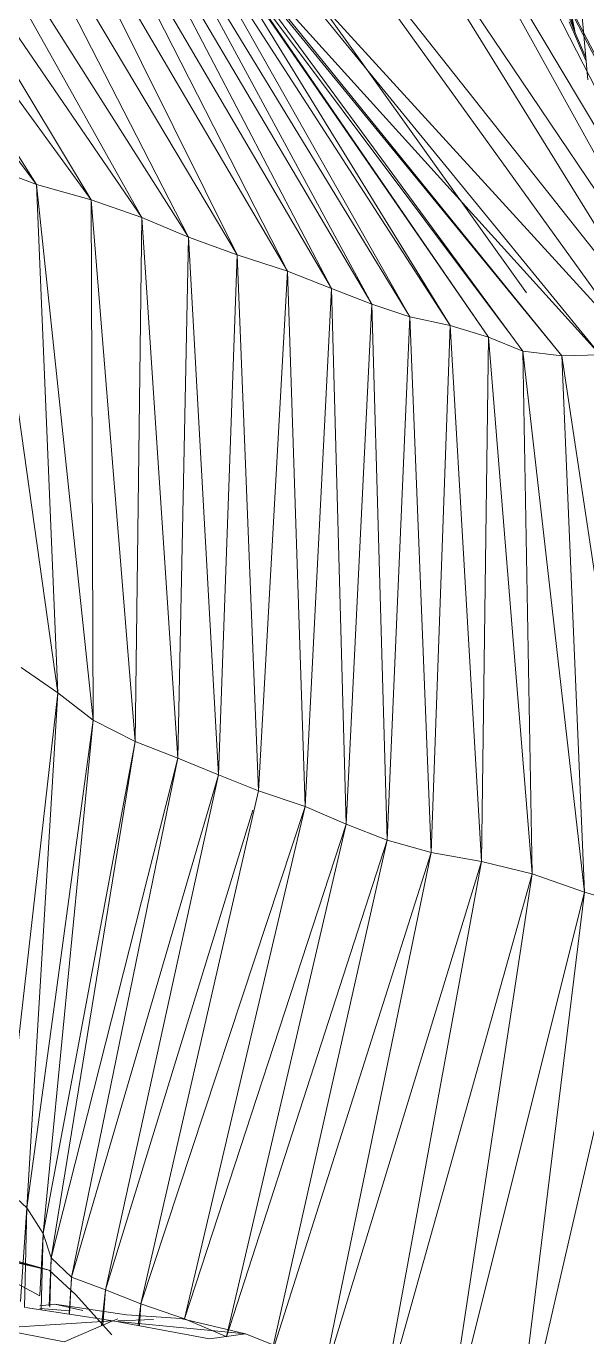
# Model space of a CAD drawing. Header units: millimetres. Extents: x -8546 to 211781, y -3000 to 31870.
# Drawn here: x -4242.1 to -4209.3, y 2636.7 to 2713.2 of the extents above; entities that cross this region are included whole.
import ezdxf

# ---------------------------------------------------------------- set-up
doc = ezdxf.new("R2010")
doc.units = ezdxf.units.MM
doc.layers.add('G-IMPT', color=8, linetype='Continuous', lineweight=9)
doc.layers.add('I-FURN', color=30, linetype='Continuous', lineweight=9)

# ---------------------------------------------------------------- blocks, each defined once
blk = doc.blocks.new('Artificial banana plant 1500mm - Family 4__C1-728657-Begane grond')
at = {"layer": 'G-IMPT'}
for p, q in [((195.082, 75.711), (202.764, 55.892)), ((195.082, 75.711), (202.764, 55.892)), ((197.506, 73.884), (202.702, 56.106)), ((197.506, 73.884), (202.702, 56.106)), ((199.126, 72.876), (202.718, 56.106)), ((199.126, 72.876), (202.718, 56.106)), ((204.389, 49.683), (191.573, 71.126)), ((204.389, 49.683), (191.573, 71.126)), ((191.573, 71.126), (205.588, 45.795)), ((191.573, 71.126), (205.588, 45.795)), ((209.896, 37.87), (188.462, 69.663)), ((209.896, 37.87), (188.462, 69.663)), ((188.462, 69.663), (208.143, 37.87)), ((188.462, 69.663), (208.143, 37.87)), ((195.145, 69.838), (204.011, 52.576)), ((195.145, 69.838), (204.011, 52.576)), ((195.828, 70.116), (212.418, 38.008)), ((195.828, 70.116), (212.418, 38.008)), ((195.828, 70.116), (207.918, 46.988)), ((154.846, 68.835), (171.282, 47.046)), ((154.846, 68.835), (171.282, 47.046)), ((158.006, 67.965), (171.282, 47.046)), ((158.006, 67.965), (171.282, 47.046)), ((158.742, 67.762), (174.492, 46.149)), ((158.742, 67.762), (174.492, 46.149)), ((162.641, 66.688), (177.452, 45.121)), ((162.641, 66.688), (177.452, 45.121)), ((162.354, 66.264), (174.492, 46.149)), ((162.354, 66.264), (174.492, 46.149)), ((181.549, 66.42), (199.919, 40.72)), ((185.734, 66.087), (208.393, 37.466)), ((185.734, 66.087), (208.393, 37.466)), ((166.175, 65.224), (177.452, 45.121)), ((166.175, 65.224), (177.452, 45.121)), ((166.677, 65.224), (180.172, 43.967)), ((166.677, 65.224), (180.172, 43.967)), ((186.355, 65.224), (206.381, 37.387)), ((186.355, 65.224), (206.381, 37.387)), ((169.469, 64.806), (180.172, 43.967)), ((169.469, 64.806), (180.172, 43.967)), ((170.065, 64.642), (183.006, 42.944)), ((170.065, 64.642), (183.006, 42.944)), ((172.565, 63.953), (183.006, 42.944)), ((172.565, 63.953), (183.006, 42.944)), ((173.156, 63.79), (185.965, 41.979)), ((173.156, 63.79), (185.965, 41.979)), ((175.01, 63.418), (185.965, 41.979)), ((175.01, 63.418), (185.965, 41.979)), ((175.421, 63.308), (188.518, 40.966)), ((175.421, 63.308), (188.518, 40.966)), ((177.113, 62.838), (188.518, 40.966)), ((177.113, 62.838), (188.518, 40.966)), ((177.461, 62.733), (190.889, 40.051)), ((177.461, 62.733), (190.889, 40.051)), ((180.352, 63.349), (197.693, 38.126)), ((180.352, 63.349), (197.693, 38.126)), ((178.837, 62.318), (190.889, 40.051)), ((178.837, 62.318), (190.889, 40.051)), ((179.122, 62.232), (193.111, 39.321)), ((179.122, 62.232), (193.111, 39.321)), ((181.162, 62.068), (197.693, 38.126)), ((181.162, 62.068), (197.693, 38.126)), ((183.451, 62.481), (206.381, 37.387)), ((183.451, 62.481), (206.381, 37.387)), ((183.451, 62.481), (204.228, 37.109)), ((183.451, 62.481), (204.228, 37.109)), ((180.608, 61.762), (195.467, 38.814)), ((180.608, 61.762), (195.467, 38.814)), ((180.608, 61.37), (193.111, 39.321)), ((180.608, 61.37), (193.111, 39.321)), ((181.479, 61.52), (195.467, 38.814)), ((181.479, 61.52), (195.467, 38.814)), ((181.6, 61.484), (198.862, 38.453)), ((181.6, 61.484), (198.862, 38.453)), ((182.072, 61.341), (199.711, 37.319)), ((182.072, 61.341), (199.711, 37.319)), ((182.097, 61.334), (201.986, 37.051)), ((182.097, 61.334), (201.986, 37.051)), ((182.352, 61.256), (204.228, 37.109)), ((182.352, 61.256), (204.228, 37.109)), ((182.352, 61.256), (201.986, 37.051)), ((182.352, 61.256), (201.986, 37.051)), ((203.494, 53.149), (202.813, 60.8)), ((203.494, 53.149), (202.813, 60.8)), ((201.896, 60.212), (202.764, 55.892)), ((201.896, 60.212), (202.764, 55.892)), ((202.416, 56.549), (203.393, 54.284)), ((202.416, 56.549), (203.393, 54.284)), ((202.764, 55.892), (203.377, 54.462)), ((202.764, 55.892), (203.377, 54.462)), ((171.282, 47.046), (168.192, 48.221)), ((171.282, 47.046), (168.192, 48.221)), ((168.192, 48.221), (172.542, 17.366)), ((168.192, 48.221), (172.542, 17.366)), ((174.492, 46.149), (171.282, 47.046)), ((174.492, 46.149), (171.282, 47.046)), ((171.282, 47.046), (174.602, 15.774)), ((171.282, 47.046), (174.602, 15.774)), ((171.282, 47.046), (172.542, 17.366)), ((171.282, 47.046), (172.542, 17.366)), ((177.452, 45.121), (174.492, 46.149)), ((177.452, 45.121), (174.492, 46.149)), ((174.492, 46.149), (177.052, 14.538)), ((174.492, 46.149), (177.052, 14.538)), ((174.492, 46.149), (174.602, 15.774)), ((174.492, 46.149), (174.602, 15.774)), ((177.452, 45.121), (177.052, 14.538)), ((177.452, 45.121), (177.052, 14.538)), ((180.172, 43.967), (177.452, 45.121)), ((180.172, 43.967), (177.452, 45.121)), ((177.452, 45.121), (179.552, 13.558)), ((177.452, 45.121), (179.552, 13.558)), ((180.172, 43.967), (179.552, 13.558)), ((180.172, 43.967), (179.552, 13.558)), ((183.006, 42.944), (180.172, 43.967)), ((183.006, 42.944), (180.172, 43.967)), ((180.172, 43.967), (181.916, 12.596)), ((180.172, 43.967), (181.916, 12.596)), ((183.006, 42.944), (181.916, 12.596)), ((183.006, 42.944), (181.916, 12.596)), ((185.965, 41.979), (183.006, 42.944)), ((185.965, 41.979), (183.006, 42.944)), ((183.006, 42.944), (184.269, 11.647)), ((183.006, 42.944), (184.269, 11.647)), ((185.965, 41.979), (184.269, 11.647)), ((185.965, 41.979), (184.269, 11.647)), ((188.518, 40.966), (185.965, 41.979)), ((188.518, 40.966), (185.965, 41.979)), ((185.965, 41.979), (186.995, 10.738)), ((185.965, 41.979), (186.995, 10.738)), ((188.518, 40.966), (186.995, 10.738)), ((188.518, 40.966), (186.995, 10.738)), ((190.889, 40.051), (188.518, 40.966)), ((190.889, 40.051), (188.518, 40.966)), ((188.518, 40.966), (189.389, 9.701)), ((188.518, 40.966), (189.389, 9.701)), ((190.889, 40.051), (189.389, 9.701)), ((190.889, 40.051), (189.389, 9.701)), ((193.111, 39.321), (190.889, 40.051)), ((193.111, 39.321), (190.889, 40.051)), ((190.889, 40.051), (191.773, 8.77)), ((190.889, 40.051), (191.773, 8.77)), ((193.111, 39.321), (191.773, 8.77)), ((193.111, 39.321), (191.773, 8.77)), ((195.467, 38.814), (193.111, 39.321)), ((195.467, 38.814), (193.111, 39.321)), ((193.111, 39.321), (194.348, 8.061)), ((193.111, 39.321), (194.348, 8.061)), ((195.467, 38.814), (194.348, 8.061)), ((195.467, 38.814), (194.348, 8.061)), ((197.693, 38.126), (195.467, 38.814)), ((197.693, 38.126), (195.467, 38.814)), ((195.467, 38.814), (197.298, 7.528)), ((195.467, 38.814), (197.298, 7.528)), ((197.693, 38.126), (197.298, 7.528)), ((197.693, 38.126), (197.298, 7.528)), ((199.711, 37.319), (197.693, 38.126)), ((199.711, 37.319), (197.693, 38.126)), ((197.693, 38.126), (200.257, 6.809)), ((197.693, 38.126), (200.257, 6.809)), ((201.986, 37.051), (199.711, 37.319)), ((201.986, 37.051), (199.711, 37.319)), ((199.711, 37.319), (203.307, 5.737)), ((199.711, 37.319), (203.307, 5.737)), ((199.711, 37.319), (200.257, 6.809)), ((199.711, 37.319), (200.257, 6.809)), ((204.228, 37.109), (201.986, 37.051)), ((204.228, 37.109), (201.986, 37.051)), ((201.986, 37.051), (206.841, 4.707)), ((201.986, 37.051), (206.841, 4.707)), ((201.986, 37.051), (203.307, 5.737)), ((201.986, 37.051), (203.307, 5.737)), ((172.542, 17.366), (170.402, 18.849)), ((172.542, 17.366), (170.402, 18.849)), ((172.542, 17.366), (169.292, -11.349)), ((172.542, 17.366), (169.292, -11.349)), ((172.542, 17.366), (170.732, -12.693)), ((172.542, 17.366), (170.732, -12.693)), ((174.602, 15.774), (172.542, 17.366)), ((174.602, 15.774), (172.542, 17.366)), ((174.602, 15.774), (170.732, -12.693)), ((174.602, 15.774), (170.732, -12.693)), ((174.602, 15.774), (171.672, -14.192)), ((174.602, 15.774), (171.672, -14.192)), ((177.052, 14.538), (174.602, 15.774)), ((177.052, 14.538), (174.602, 15.774)), ((177.052, 14.538), (171.672, -14.192)), ((177.052, 14.538), (171.672, -14.192)), ((177.052, 14.538), (172.142, -15.606)), ((177.052, 14.538), (172.142, -15.606)), ((179.552, 13.558), (177.052, 14.538)), ((179.552, 13.558), (177.052, 14.538)), ((179.552, 13.558), (172.142, -15.606)), ((179.552, 13.558), (172.142, -15.606)), ((179.552, 13.558), (173.342, -16.733)), ((179.552, 13.558), (173.342, -16.733)), ((181.916, 12.596), (179.552, 13.558)), ((181.916, 12.596), (179.552, 13.558)), ((181.916, 12.596), (173.342, -16.733)), ((181.916, 12.596), (173.342, -16.733)), ((181.916, 12.596), (175.322, -17.483)), ((181.916, 12.596), (175.322, -17.483)), ((184.269, 11.647), (181.916, 12.596)), ((184.269, 11.647), (181.916, 12.596)), ((184.269, 11.647), (177.392, -18.299)), ((184.269, 11.647), (177.392, -18.299)), ((186.995, 10.738), (184.269, 11.647)), ((186.995, 10.738), (184.269, 11.647)), ((186.995, 10.738), (177.392, -18.299)), ((186.995, 10.738), (177.392, -18.299)), ((186.995, 10.738), (179.932, -19.164)), ((186.995, 10.738), (179.932, -19.164)), ((189.389, 9.701), (186.995, 10.738)), ((189.389, 9.701), (186.995, 10.738)), ((183.922, 10.516), (175.322, -17.483)), ((183.922, 10.516), (175.322, -17.483)), ((189.389, 9.701), (179.932, -19.164)), ((189.389, 9.701), (179.932, -19.164)), ((189.389, 9.701), (182.395, -20.195)), ((189.389, 9.701), (182.395, -20.195)), ((191.773, 8.77), (189.389, 9.701)), ((191.773, 8.77), (189.389, 9.701)), ((191.773, 8.77), (182.392, -20.208)), ((191.773, 8.77), (182.392, -20.208)), ((191.773, 8.77), (184.967, -21.439)), ((191.773, 8.77), (184.967, -21.439)), ((194.348, 8.061), (191.773, 8.77)), ((194.348, 8.061), (191.773, 8.77)), ((194.348, 8.061), (184.967, -21.439)), ((194.348, 8.061), (184.967, -21.439)), ((194.348, 8.061), (188.194, -21.76)), ((194.348, 8.061), (188.194, -21.76)), ((197.298, 7.528), (194.348, 8.061)), ((197.298, 7.528), (194.348, 8.061)), ((197.298, 7.528), (188.312, -21.83)), ((197.298, 7.528), (188.312, -21.83)), ((197.298, 7.528), (191.483, -24.109)), ((197.298, 7.528), (191.483, -24.109)), ((200.257, 6.809), (197.298, 7.528)), ((200.257, 6.809), (197.298, 7.528)), ((200.257, 6.809), (191.561, -24.14)), ((200.257, 6.809), (191.561, -24.14)), ((200.257, 6.809), (195.306, -25.612)), ((200.257, 6.809), (195.306, -25.612)), ((203.307, 5.737), (200.257, 6.809)), ((203.307, 5.737), (200.257, 6.809)), ((203.307, 5.737), (195.433, -25.662)), ((203.307, 5.737), (195.433, -25.662)), ((203.307, 5.737), (199.257, -27.3)), ((203.307, 5.737), (199.257, -27.3)), ((206.841, 4.707), (203.307, 5.737)), ((206.841, 4.707), (203.307, 5.737)), ((206.841, 4.707), (199.448, -27.344)), ((206.841, 4.707), (199.448, -27.344)), ((170.732, -12.693), (169.292, -11.349)), ((170.732, -12.693), (169.292, -11.349)), ((170.353, -18.162), (170.732, -12.693)), ((170.353, -18.162), (170.732, -12.693)), ((170.594, -18.504), (170.732, -12.693)), ((170.594, -18.504), (170.732, -12.693)), ((171.672, -14.192), (170.732, -12.693)), ((171.672, -14.192), (170.732, -12.693)), ((171.481, -17.783), (171.672, -14.192)), ((171.481, -17.783), (171.672, -14.192)), ((171.566, -18.646), (171.672, -14.192)), ((171.566, -18.646), (171.672, -14.192)), ((172.142, -15.606), (171.672, -14.192)), ((172.142, -15.606), (171.672, -14.192)), ((165.512, -14.813), (172.022, -16.335)), ((165.512, -14.813), (172.022, -16.335)), ((166.752, -15.006), (171.481, -16.198)), ((166.752, -15.006), (171.481, -16.198)), ((172.022, -16.335), (170.102, -15.789)), ((172.022, -16.335), (170.102, -15.789)), ((172.033, -18.411), (172.142, -15.606)), ((172.033, -18.411), (172.142, -15.606)), ((172.066, -18.483), (172.142, -15.606)), ((172.066, -18.483), (172.142, -15.606)), ((173.342, -16.733), (172.142, -15.606)), ((173.342, -16.733), (172.142, -15.606)), ((172.022, -16.335), (173.572, -17.738)), ((172.022, -16.335), (173.572, -17.738)), ((173.225, -18.901), (173.342, -16.733)), ((173.225, -18.901), (173.342, -16.733)), ((175.322, -17.483), (173.342, -16.733)), ((175.322, -17.483), (173.342, -16.733)), ((169.64, -16.837), (171.481, -17.828)), ((169.64, -16.837), (171.481, -17.828)), ((173.208, -18.842), (173.335, -16.837)), ((173.208, -18.842), (173.335, -16.837)), ((175.083, -19.579), (175.322, -17.483)), ((175.083, -19.579), (175.322, -17.483)), ((175.175, -19.539), (175.322, -17.483)), ((175.175, -19.539), (175.322, -17.483)), ((177.392, -18.299), (175.322, -17.483)), ((177.392, -18.299), (175.322, -17.483)), ((172.362, -18.303), (171.481, -18.405)), ((172.362, -18.303), (171.481, -18.405)), ((173.992, -18.677), (172.362, -18.303)), ((173.992, -18.677), (172.362, -18.303)), ((172.362, -18.303), (176.552, -18.94)), ((172.362, -18.303), (176.552, -18.94)), ((173.572, -17.738), (175.692, -20.109)), ((173.572, -17.738), (175.692, -20.109)), ((177.221, -19.562), (177.392, -18.299)), ((177.221, -19.562), (177.392, -18.299)), ((177.307, -19.578), (177.392, -18.299)), ((177.307, -19.578), (177.392, -18.299)), ((179.932, -19.164), (177.392, -18.299)), ((179.932, -19.164), (177.392, -18.299)), ((170.642, -18.504), (175.752, -19.29)), ((170.642, -18.504), (175.752, -19.29)), ((171.481, -18.565), (173.236, -18.695)), ((171.481, -18.565), (173.236, -18.695)), ((176.552, -18.94), (179.722, -19.154)), ((176.552, -18.94), (179.722, -19.154)), ((168.882, -19.717), (175.752, -19.29)), ((168.882, -19.717), (175.752, -19.29)), ((168.882, -19.717), (172.912, -20.517)), ((168.882, -19.717), (172.912, -20.517)), ((175.752, -19.29), (172.912, -20.517)), ((175.752, -19.29), (172.912, -20.517)), ((176.044, -19.162), (175.752, -19.29)), ((176.044, -19.162), (175.752, -19.29)), ((175.752, -19.29), (181.389, -20.336)), ((175.752, -19.29), (181.389, -20.336)), ((176.044, -19.279), (178.119, -19.208)), ((176.044, -19.279), (178.119, -19.208)), ((176.044, -19.318), (183.507, -20.041)), ((176.044, -19.318), (183.507, -20.041)), ((183.507, -20.041), (179.722, -19.154)), ((183.507, -20.041), (179.722, -19.154)), ((182.371, -20.199), (179.932, -19.164)), ((182.371, -20.199), (179.932, -19.164)), ((183.507, -20.041), (181.389, -20.336)), ((183.507, -20.041), (181.389, -20.336)), ((183.507, -20.041), (193.586, -24.034)), ((183.507, -20.041), (193.586, -24.034))]:
    blk.add_line(p, q, dxfattribs=at)
blk = doc.blocks.new('Artificial banana plant 1500mm - Family 4__C2-728658-Begane grond')
blk.add_blockref('Artificial banana plant 1500mm - Family 4__C1-728657-Begane grond', (0, 0))
blk = doc.blocks.new('Artificial banana plant 1500mm - Family 4-728656-Begane grond')
blk.add_blockref('Artificial banana plant 1500mm - Family 4__C2-728658-Begane grond', (0, 0))
blk = doc.blocks.new('Artificial banana plant 1500mm - Ny märkning-728662-Begane grond')
blk.add_blockref('Artificial banana plant 1500mm - Family 4-728656-Begane grond', (0, 0))

msp = doc.modelspace()

# ---------------------------------------------------------------- block references
at = {"layer": 'I-FURN'}
msp.add_blockref('Artificial banana plant 1500mm - Ny märkning-728662-Begane grond', (-4412.758, 2656.875), dxfattribs=at)

doc.saveas('drawing.dxf')
